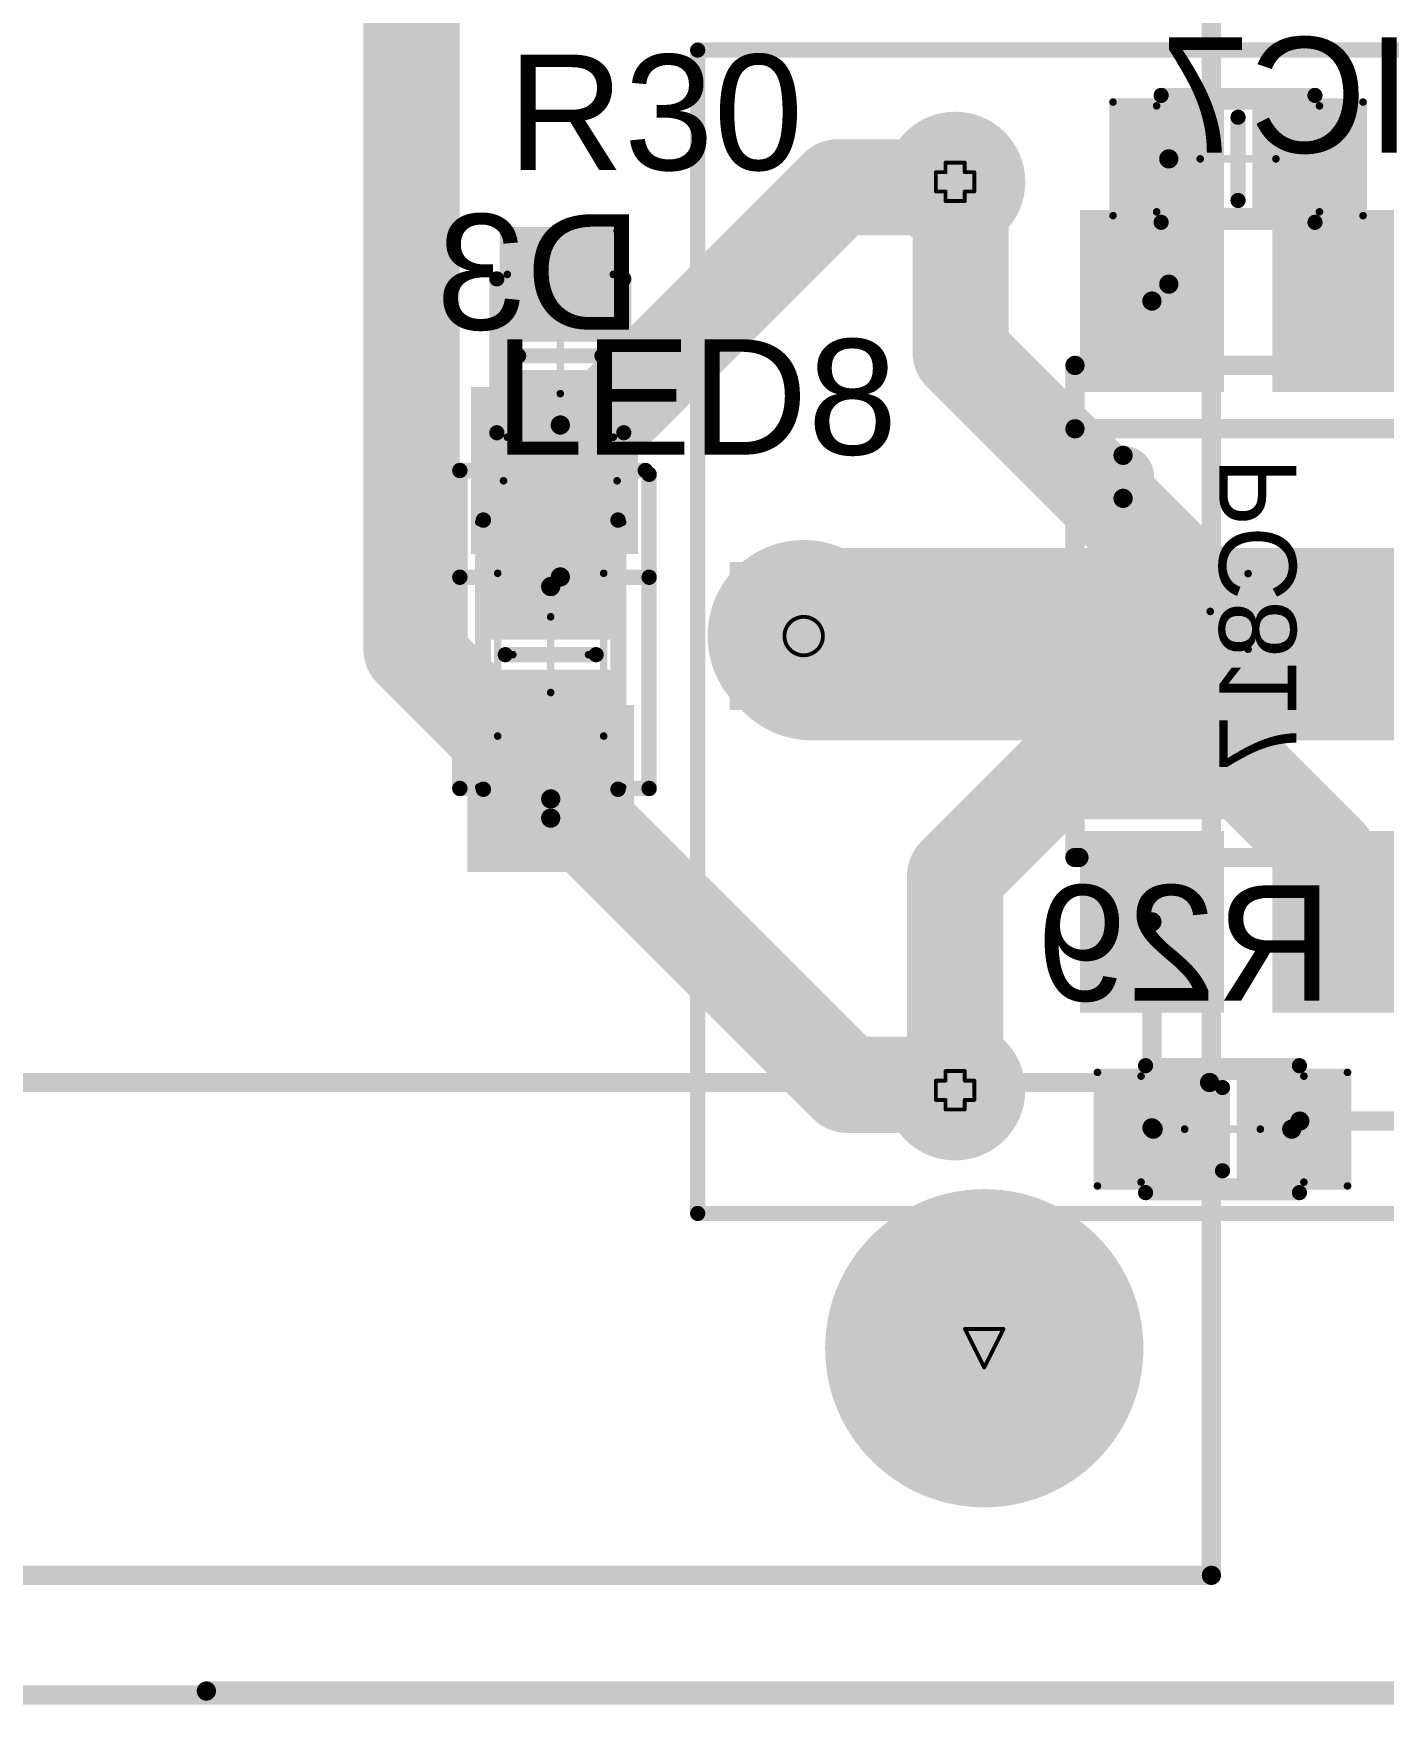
# Model space of a CAD drawing. Header units: millimetres. Extents: x 0.82 to 4.9, y 1.18 to 4.75.
# Drawn here: x 2.983 to 3.685, y 1.373 to 2.242 of the extents above; entities that cross this region are included whole.
import ezdxf

# ---------------------------------------------------------------- set-up
doc = ezdxf.new("R2010")
doc.units = ezdxf.units.MM
doc.header["$MEASUREMENT"] = 0
for name, color, linetype in [('BottomLayer', 5, 'Continuous'), ('BottomOverlay', 54, 'Continuous'), ('BottomPaste', 16, 'Continuous'), ('BottomSolder', 6, 'Continuous'), ('DrillDrawing', 1, 'Continuous'), ('Mechanical1', 6, 'Continuous'), ('Mechanical13', 56, 'Continuous'), ('Mechanical15', 56, 'Continuous'), ('MultiLayer', 9, 'Continuous'), ('PadHoleLayer', 156, 'Continuous'), ('TopLayer', 1, 'Continuous'), ('TopOverlay', 2, 'Continuous'), ('TopPaste', 8, 'Continuous'), ('TopSolder', 216, 'Continuous')]:
    doc.layers.add(name, color=color, linetype=linetype)
doc.styles.add('Arial', font='arial.ttf', dxfattribs={"height": 0.2})

# ---------------------------------------------------------------- blocks, each defined once
blk = doc.blocks.new('LCD_2_4_TFT_SPI_240_320_B_1')
at = {"layer": 'BottomLayer'}
h = blk.add_hatch(color=5, dxfattribs=at)
edge = h.paths.add_edge_path()
edge.add_arc((0.72283, -1.40118), 0.07874, 0, 360)
at = {"layer": 'BottomSolder'}
h = blk.add_hatch(color=6, dxfattribs=at)
edge = h.paths.add_edge_path()
edge.add_arc((0.72283, -1.40118), 0.08274, 0, 360)
at = {"layer": 'MultiLayer'}
h = blk.add_hatch(color=9, dxfattribs=at)
edge = h.paths.add_edge_path()
edge.add_arc((0.72283, -1.40118), 0.07874, 0, 360)
at = {"layer": 'PadHoleLayer'}
h = blk.add_hatch(color=156, dxfattribs=at)
edge = h.paths.add_edge_path()
edge.add_arc((0.72283, -1.40118), 0.07874, 0, 360)
at = {"layer": 'TopLayer'}
h = blk.add_hatch(color=1, dxfattribs=at)
edge = h.paths.add_edge_path()
edge.add_arc((0.72283, -1.40118), 0.07874, 0, 360)
at = {"layer": 'TopSolder'}
h = blk.add_hatch(color=216, dxfattribs=at)
edge = h.paths.add_edge_path()
edge.add_arc((0.72283, -1.40118), 0.08274, 0, 360)
at = {"layer": 'BottomOverlay', "const_width": 0.01}
for points in [[(0.84094, -1.51929), (0.84095, 1.51929)], [(-0.84, -1.26299), (0.84, -1.26299)], [(-0.84095, -1.51929), (0.84094, -1.51929)]]:
    blk.add_lwpolyline(points, dxfattribs=at)
at = {"layer": 'BottomOverlay', "const_width": 0.005}
for points in [[(0.8375, -1.26299, 1), (0.8425, -1.26299, 1)], [(0.83844, -1.51929, 1), (0.84344, -1.51929, 1)], [(0.83844, -1.51929, 1), (0.84344, -1.51929, 1)]]:
    blk.add_lwpolyline(points, format="xyb", close=True, dxfattribs=at)
blk = doc.blocks.new('6_0805_L_9')
at = {"layer": 'TopLayer'}
for points in [[(-0.06061, -0.02559), (-0.06061, 0.02559), (-0.01139, 0.02559), (-0.01139, -0.02559)], [(0.01139, -0.02559), (0.01139, 0.02559), (0.06061, 0.02559), (0.06061, -0.02559)]]:
    blk.add_hatch(color=1, dxfattribs=at).paths.add_polyline_path(points)
at = {"layer": 'TopPaste'}
for points in [[(-0.06061, -0.02559), (-0.06061, 0.02559), (-0.01139, 0.02559), (-0.01139, -0.02559)], [(0.01139, -0.02559), (0.01139, 0.02559), (0.06061, 0.02559), (0.06061, -0.02559)]]:
    blk.add_hatch(color=8, dxfattribs=at).paths.add_polyline_path(points)
at = {"layer": 'TopSolder'}
for points in [[(-0.06461, -0.02959), (-0.06461, 0.02959), (-0.00739, 0.02959), (-0.00739, -0.02959)], [(0.00739, -0.02959), (0.00739, 0.02959), (0.06461, 0.02959), (0.06461, -0.02959)]]:
    blk.add_hatch(color=216, dxfattribs=at).paths.add_polyline_path(points)
at = {"layer": 'Mechanical1', "const_width": 0.00394}
for points in [[(-0.04232, 0.02756), (-0.04232, -0.02756)], [(-0.04232, 0.02756), (0.04232, 0.02756)], [(0.04232, 0.02756), (0.04232, -0.02756)], [(-0.04232, -0.02756), (0.04232, -0.02756)]]:
    blk.add_lwpolyline(points, dxfattribs=at)
at = {"layer": 'Mechanical1', "const_width": 0.00197}
for points in [[(-0.04331, 0.02756, 1), (-0.04134, 0.02756, 1)], [(-0.04331, 0.02756, 1), (-0.04134, 0.02756, 1)], [(0.04134, 0.02756, 1), (0.04331, 0.02756, 1)], [(0.04134, 0.02756, 1), (0.04331, 0.02756, 1)], [(-0.04331, -0.02756, 1), (-0.04134, -0.02756, 1)], [(-0.04331, -0.02756, 1), (-0.04134, -0.02756, 1)], [(0.04134, -0.02756, 1), (0.04331, -0.02756, 1)], [(0.04134, -0.02756, 1), (0.04331, -0.02756, 1)]]:
    blk.add_lwpolyline(points, format="xyb", close=True, dxfattribs=at)
at = {"layer": 'Mechanical15', "const_width": 0.00394}
for points in [[(-0.065, 0.02953), (-0.065, -0.02953)], [(-0.065, 0.02953), (0.065, 0.02953)], [(0.065, 0.02953), (0.065, -0.02953)], [(0, 0.01969), (0, -0.01969)], [(-0.01969, 0), (0.01968, 0)], [(-0.065, -0.02953), (0.065, -0.02953)]]:
    blk.add_lwpolyline(points, dxfattribs=at)
at = {"layer": 'Mechanical15', "const_width": 0.00197}
for points in [[(-0.06598, 0.02953, 1), (-0.06402, 0.02953, 1)], [(-0.06598, 0.02953, 1), (-0.06402, 0.02953, 1)], [(0.06402, 0.02953, 1), (0.06598, 0.02953, 1)], [(0.06402, 0.02953, 1), (0.06598, 0.02953, 1)], [(-0.00098, 0.01969, 1), (0.00098, 0.01969, 1)], [(-0.02067, 0, 1), (-0.0187, 0, 1)], [(0.0187, 0, 1), (0.02067, 0, 1)], [(-0.00098, -0.01969, 1), (0.00098, -0.01969, 1)], [(-0.06598, -0.02953, 1), (-0.06402, -0.02953, 1)], [(-0.06598, -0.02953, 1), (-0.06402, -0.02953, 1)], [(0.06402, -0.02953, 1), (0.06598, -0.02953, 1)], [(0.06402, -0.02953, 1), (0.06598, -0.02953, 1)]]:
    blk.add_lwpolyline(points, format="xyb", close=True, dxfattribs=at)
at = {"layer": 'TopOverlay', "const_width": 0.00787}
for points in [[(-0.04, 0.033), (0.04, 0.033)], [(0, 0.02165), (0, -0.02165)], [(-0.04, -0.033), (0.04, -0.033)]]:
    blk.add_lwpolyline(points, dxfattribs=at)
at = {"layer": 'TopOverlay', "const_width": 0.00394}
for points in [[(-0.04197, 0.033, 1), (-0.03803, 0.033, 1)], [(0.03803, 0.033, 1), (0.04197, 0.033, 1)], [(-0.00197, 0.02165, 1), (0.00197, 0.02165, 1)], [(-0.00197, -0.02165, 1), (0.00197, -0.02165, 1)], [(-0.04197, -0.033, 1), (-0.03803, -0.033, 1)], [(0.03803, -0.033, 1), (0.04197, -0.033, 1)]]:
    blk.add_lwpolyline(points, format="xyb", close=True, dxfattribs=at)
blk = doc.blocks.new('6_0805_L_B_10')
at = {"layer": 'BottomLayer'}
for points in [[(-0.01139, 0.02559), (-0.01139, -0.02559), (-0.06061, -0.02559), (-0.06061, 0.02559)], [(0.06061, 0.02559), (0.06061, -0.02559), (0.01139, -0.02559), (0.01139, 0.02559)]]:
    blk.add_hatch(color=5, dxfattribs=at).paths.add_polyline_path(points)
at = {"layer": 'BottomPaste'}
for points in [[(-0.01139, 0.02559), (-0.01139, -0.02559), (-0.06061, -0.02559), (-0.06061, 0.02559)], [(0.06061, 0.02559), (0.06061, -0.02559), (0.01139, -0.02559), (0.01139, 0.02559)]]:
    blk.add_hatch(color=16, dxfattribs=at).paths.add_polyline_path(points)
at = {"layer": 'BottomSolder'}
for points in [[(-0.00739, 0.02959), (-0.00739, -0.02959), (-0.06461, -0.02959), (-0.06461, 0.02959)], [(0.06461, 0.02959), (0.06461, -0.02959), (0.00739, -0.02959), (0.00739, 0.02959)]]:
    blk.add_hatch(color=6, dxfattribs=at).paths.add_polyline_path(points)
at = {"layer": 'BottomOverlay', "const_width": 0.00787}
for points in [[(-0.04, 0.033), (0.04, 0.033)], [(0, -0.02165), (0, 0.02165)], [(-0.04, -0.033), (0.04, -0.033)]]:
    blk.add_lwpolyline(points, dxfattribs=at)
at = {"layer": 'BottomOverlay', "const_width": 0.00394}
for points in [[(-0.04197, 0.033, 1), (-0.03803, 0.033, 1)], [(0.03803, 0.033, 1), (0.04197, 0.033, 1)], [(-0.00197, 0.02165, 1), (0.00197, 0.02165, 1)], [(-0.00197, -0.02165, 1), (0.00197, -0.02165, 1)], [(-0.04197, -0.033, 1), (-0.03803, -0.033, 1)], [(0.03803, -0.033, 1), (0.04197, -0.033, 1)]]:
    blk.add_lwpolyline(points, format="xyb", close=True, dxfattribs=at)
at = {"layer": 'Mechanical1', "const_width": 0.00394}
for points in [[(-0.04232, 0.02756), (0.04232, 0.02756)], [(-0.04232, -0.02756), (-0.04232, 0.02756)], [(0.04232, -0.02756), (0.04232, 0.02756)], [(-0.04232, -0.02756), (0.04232, -0.02756)]]:
    blk.add_lwpolyline(points, dxfattribs=at)
at = {"layer": 'Mechanical1', "const_width": 0.00197}
for points in [[(-0.04331, 0.02756, 1), (-0.04134, 0.02756, 1)], [(-0.04331, 0.02756, 1), (-0.04134, 0.02756, 1)], [(0.04134, 0.02756, 1), (0.04331, 0.02756, 1)], [(0.04134, 0.02756, 1), (0.04331, 0.02756, 1)], [(-0.04331, -0.02756, 1), (-0.04134, -0.02756, 1)], [(-0.04331, -0.02756, 1), (-0.04134, -0.02756, 1)], [(0.04134, -0.02756, 1), (0.04331, -0.02756, 1)], [(0.04134, -0.02756, 1), (0.04331, -0.02756, 1)]]:
    blk.add_lwpolyline(points, format="xyb", close=True, dxfattribs=at)
at = {"layer": 'Mechanical15', "const_width": 0.00394}
for points in [[(-0.065, -0.02953), (-0.065, 0.02953)], [(-0.065, 0.02953), (0.065, 0.02953)], [(0.065, -0.02953), (0.065, 0.02953)], [(0, -0.01968), (0, 0.01969)], [(-0.01969, 0), (0.01968, 0)], [(-0.065, -0.02953), (0.065, -0.02953)]]:
    blk.add_lwpolyline(points, dxfattribs=at)
at = {"layer": 'Mechanical15', "const_width": 0.00197}
for points in [[(-0.06598, 0.02953, 1), (-0.06402, 0.02953, 1)], [(-0.06598, 0.02953, 1), (-0.06402, 0.02953, 1)], [(0.06402, 0.02953, 1), (0.06598, 0.02953, 1)], [(0.06402, 0.02953, 1), (0.06598, 0.02953, 1)], [(-0.00098, 0.01969, 1), (0.00098, 0.01969, 1)], [(-0.02067, 0, 1), (-0.0187, 0, 1)], [(0.0187, 0, 1), (0.02067, 0, 1)], [(-0.00098, -0.01968, 1), (0.00098, -0.01968, 1)], [(-0.06598, -0.02953, 1), (-0.06402, -0.02953, 1)], [(-0.06598, -0.02953, 1), (-0.06402, -0.02953, 1)], [(0.06402, -0.02953, 1), (0.06598, -0.02953, 1)], [(0.06402, -0.02953, 1), (0.06598, -0.02953, 1)]]:
    blk.add_lwpolyline(points, format="xyb", close=True, dxfattribs=at)
blk = doc.blocks.new('6_0805_L_B_14')
at = {"layer": 'BottomLayer'}
for points in [[(-0.01139, 0.02559), (-0.01139, -0.02559), (-0.06061, -0.02559), (-0.06061, 0.02559)], [(0.06061, 0.02559), (0.06061, -0.02559), (0.01139, -0.02559), (0.01139, 0.02559)]]:
    blk.add_hatch(color=5, dxfattribs=at).paths.add_polyline_path(points)
at = {"layer": 'BottomPaste'}
for points in [[(-0.01139, 0.02559), (-0.01139, -0.02559), (-0.06061, -0.02559), (-0.06061, 0.02559)], [(0.06061, 0.02559), (0.06061, -0.02559), (0.01139, -0.02559), (0.01139, 0.02559)]]:
    blk.add_hatch(color=16, dxfattribs=at).paths.add_polyline_path(points)
at = {"layer": 'BottomSolder'}
for points in [[(-0.00739, 0.02959), (-0.00739, -0.02959), (-0.06461, -0.02959), (-0.06461, 0.02959)], [(0.06461, 0.02959), (0.06461, -0.02959), (0.00739, -0.02959), (0.00739, 0.02959)]]:
    blk.add_hatch(color=6, dxfattribs=at).paths.add_polyline_path(points)
at = {"layer": 'BottomOverlay', "const_width": 0.00787}
for points in [[(0.04, 0.033), (-0.04, 0.033)], [(0, 0.02165), (0, -0.02165)], [(0.04, -0.033), (-0.04, -0.033)]]:
    blk.add_lwpolyline(points, dxfattribs=at)
at = {"layer": 'BottomOverlay', "const_width": 0.00394}
for points in [[(-0.04197, 0.033, 1), (-0.03803, 0.033, 1)], [(0.03803, 0.033, 1), (0.04197, 0.033, 1)], [(-0.00197, 0.02165, 1), (0.00197, 0.02165, 1)], [(-0.00197, -0.02165, 1), (0.00197, -0.02165, 1)], [(-0.04197, -0.033, 1), (-0.03803, -0.033, 1)], [(0.03803, -0.033, 1), (0.04197, -0.033, 1)]]:
    blk.add_lwpolyline(points, format="xyb", close=True, dxfattribs=at)
at = {"layer": 'Mechanical1', "const_width": 0.00394}
for points in [[(0.04232, 0.02756), (-0.04232, 0.02756)], [(-0.04232, 0.02756), (-0.04232, -0.02756)], [(0.04232, 0.02756), (0.04232, -0.02756)], [(0.04232, -0.02756), (-0.04232, -0.02756)]]:
    blk.add_lwpolyline(points, dxfattribs=at)
at = {"layer": 'Mechanical1', "const_width": 0.00197}
for points in [[(-0.04331, 0.02756, 1), (-0.04134, 0.02756, 1)], [(-0.04331, 0.02756, 1), (-0.04134, 0.02756, 1)], [(0.04134, 0.02756, 1), (0.04331, 0.02756, 1)], [(0.04134, 0.02756, 1), (0.04331, 0.02756, 1)], [(-0.04331, -0.02756, 1), (-0.04134, -0.02756, 1)], [(-0.04331, -0.02756, 1), (-0.04134, -0.02756, 1)], [(0.04134, -0.02756, 1), (0.04331, -0.02756, 1)], [(0.04134, -0.02756, 1), (0.04331, -0.02756, 1)]]:
    blk.add_lwpolyline(points, format="xyb", close=True, dxfattribs=at)
at = {"layer": 'Mechanical15', "const_width": 0.00394}
for points in [[(-0.065, 0.02953), (-0.065, -0.02953)], [(0.065, 0.02953), (-0.065, 0.02953)], [(0.065, 0.02953), (0.065, -0.02953)], [(0, 0.01968), (0, -0.01969)], [(0.01968, 0), (-0.01969, 0)], [(0.065, -0.02953), (-0.065, -0.02953)]]:
    blk.add_lwpolyline(points, dxfattribs=at)
at = {"layer": 'Mechanical15', "const_width": 0.00197}
for points in [[(-0.06598, 0.02953, 1), (-0.06402, 0.02953, 1)], [(-0.06598, 0.02953, 1), (-0.06402, 0.02953, 1)], [(0.06402, 0.02953, 1), (0.06598, 0.02953, 1)], [(0.06402, 0.02953, 1), (0.06598, 0.02953, 1)], [(-0.00098, 0.01968, 1), (0.00098, 0.01968, 1)], [(-0.02067, 0, 1), (-0.0187, 0, 1)], [(0.0187, 0, 1), (0.02067, 0, 1)], [(-0.00098, -0.01969, 1), (0.00098, -0.01969, 1)], [(-0.06598, -0.02953, 1), (-0.06402, -0.02953, 1)], [(-0.06598, -0.02953, 1), (-0.06402, -0.02953, 1)], [(0.06402, -0.02953, 1), (0.06598, -0.02953, 1)], [(0.06402, -0.02953, 1), (0.06598, -0.02953, 1)]]:
    blk.add_lwpolyline(points, format="xyb", close=True, dxfattribs=at)
blk = doc.blocks.new('0805_LED___GREEN_54')
at = {"layer": 'TopLayer'}
for points in [[(-0.05906, -0.02756), (-0.05906, 0.02756), (-0.01181, 0.02756), (-0.01181, -0.02756)], [(0.01181, -0.02756), (0.01181, 0.02756), (0.05905, 0.02756), (0.05905, -0.02756)]]:
    blk.add_hatch(color=1, dxfattribs=at).paths.add_polyline_path(points)
at = {"layer": 'TopPaste'}
for points in [[(-0.05906, -0.02756), (-0.05906, 0.02756), (-0.01181, 0.02756), (-0.01181, -0.02756)], [(0.01181, -0.02756), (0.01181, 0.02756), (0.05905, 0.02756), (0.05905, -0.02756)]]:
    blk.add_hatch(color=8, dxfattribs=at).paths.add_polyline_path(points)
at = {"layer": 'TopSolder'}
for points in [[(-0.06306, -0.03156), (-0.06306, 0.03156), (-0.00781, 0.03156), (-0.00781, -0.03156)], [(0.00781, -0.03156), (0.00781, 0.03156), (0.06305, 0.03156), (0.06305, -0.03156)]]:
    blk.add_hatch(color=216, dxfattribs=at).paths.add_polyline_path(points)
at = {"layer": 'Mechanical1', "const_width": 0.00394}
for points in [[(0.04232, 0.02756), (-0.04232, 0.02756)], [(-0.04232, -0.02756), (-0.04232, 0.02756)], [(0.04232, -0.02756), (0.04232, 0.02756)], [(0.04232, -0.02756), (-0.04232, -0.02756)]]:
    blk.add_lwpolyline(points, dxfattribs=at)
at = {"layer": 'Mechanical1', "const_width": 0.00197}
for points in [[(-0.04331, 0.02756, 1), (-0.04134, 0.02756, 1)], [(-0.04331, 0.02756, 1), (-0.04134, 0.02756, 1)], [(0.04134, 0.02756, 1), (0.04331, 0.02756, 1)], [(0.04134, 0.02756, 1), (0.04331, 0.02756, 1)], [(-0.04331, -0.02756, 1), (-0.04134, -0.02756, 1)], [(-0.04331, -0.02756, 1), (-0.04134, -0.02756, 1)], [(0.04134, -0.02756, 1), (0.04331, -0.02756, 1)], [(0.04134, -0.02756, 1), (0.04331, -0.02756, 1)]]:
    blk.add_lwpolyline(points, format="xyb", close=True, dxfattribs=at)
at = {"layer": 'Mechanical15', "const_width": 0.00394}
for points in [[(-0.0689, -0.0374), (-0.0689, 0.0374)], [(0.0689, 0.0374), (-0.0689, 0.0374)], [(0.0689, -0.0374), (0.0689, 0.0374)], [(0, -0.01968), (0, 0.01969)], [(0.01968, 0), (-0.01969, 0)], [(0.0689, -0.0374), (-0.0689, -0.0374)]]:
    blk.add_lwpolyline(points, dxfattribs=at)
at = {"layer": 'Mechanical15', "const_width": 0.00197}
for points in [[(-0.06988, 0.0374, 1), (-0.06791, 0.0374, 1)], [(-0.06988, 0.0374, 1), (-0.06791, 0.0374, 1)], [(0.06791, 0.0374, 1), (0.06988, 0.0374, 1)], [(0.06791, 0.0374, 1), (0.06988, 0.0374, 1)], [(-0.00098, 0.01969, 1), (0.00098, 0.01969, 1)], [(-0.02067, 0, 1), (-0.0187, 0, 1)], [(0.0187, 0, 1), (0.02067, 0, 1)], [(-0.00098, -0.01968, 1), (0.00098, -0.01968, 1)], [(-0.06988, -0.0374, 1), (-0.06791, -0.0374, 1)], [(-0.06988, -0.0374, 1), (-0.06791, -0.0374, 1)], [(0.06791, -0.0374, 1), (0.06988, -0.0374, 1)], [(0.06791, -0.0374, 1), (0.06988, -0.0374, 1)]]:
    blk.add_lwpolyline(points, format="xyb", close=True, dxfattribs=at)
at = {"layer": 'TopOverlay'}
for points, const_width in [([(0.07, 0.035), (-0.07, 0.035)], 0.008), ([(-0.07, -0.035), (-0.07, 0.035)], 0.008), ([(0.07, -0.035), (0.07, 0.035)], 0.008), ([(0, -0.02362), (0, 0.02362)], 0.00787), ([(0.07, -0.035), (-0.07, -0.035)], 0.008)]:
    blk.add_lwpolyline(points, dxfattribs=dict(at, const_width=const_width))
for points, const_width in [([(-0.072, 0.035, 1), (-0.068, 0.035, 1)], 0.004), ([(-0.072, 0.035, 1), (-0.068, 0.035, 1)], 0.004), ([(0.068, 0.035, 1), (0.072, 0.035, 1)], 0.004), ([(0.068, 0.035, 1), (0.072, 0.035, 1)], 0.004), ([(-0.00197, 0.02362, 1), (0.00197, 0.02362, 1)], 0.00394), ([(0.085, 0, 1), (0.075, 0, 1)], 0.01), ([(0.0725, 0, 1), (0.0775, 0, 1)], 0.005), ([(0.0825, 0, 1), (0.0875, 0, 1)], 0.005), ([(-0.00197, -0.02362, 1), (0.00197, -0.02362, 1)], 0.00394), ([(-0.072, -0.035, 1), (-0.068, -0.035, 1)], 0.004), ([(-0.072, -0.035, 1), (-0.068, -0.035, 1)], 0.004), ([(0.068, -0.035, 1), (0.072, -0.035, 1)], 0.004), ([(0.068, -0.035, 1), (0.072, -0.035, 1)], 0.004)]:
    blk.add_lwpolyline(points, format="xyb", close=True, dxfattribs=dict(at, const_width=const_width))
blk = doc.blocks.new('MODUL_HRS4_63')
at = {"layer": 'BottomLayer'}
h = blk.add_hatch(color=5, dxfattribs=at)
edge = h.paths.add_edge_path()
edge.add_arc((-0.20472, 0.22047), 0.03248, 0, 360)
h = blk.add_hatch(color=5, dxfattribs=at)
edge = h.paths.add_edge_path()
edge.add_arc((0.27559, 0.22047), 0.03642, 0, 360)
blk.add_hatch(color=5, dxfattribs=at).paths.add_polyline_path([(-0.31791, -0.0502), (-0.31791, 0.0187), (-0.24902, 0.0187), (-0.24902, -0.0502)])
h = blk.add_hatch(color=5, dxfattribs=at)
edge = h.paths.add_edge_path()
edge.add_arc((0.27559, -0.25197), 0.03642, 0, 360)
h = blk.add_hatch(color=5, dxfattribs=at)
edge = h.paths.add_edge_path()
edge.add_arc((-0.20472, -0.25197), 0.03248, 0, 360)
at = {"layer": 'BottomSolder'}
h = blk.add_hatch(color=6, dxfattribs=at)
edge = h.paths.add_edge_path()
edge.add_arc((0.27559, 0.22047), 0.04042, 0, 360)
h = blk.add_hatch(color=6, dxfattribs=at)
edge = h.paths.add_edge_path()
edge.add_arc((-0.20472, 0.22047), 0.03648, 0, 360)
blk.add_hatch(color=6, dxfattribs=at).paths.add_polyline_path([(-0.32191, -0.0542), (-0.32191, 0.0227), (-0.24502, 0.0227), (-0.24502, -0.0542)])
h = blk.add_hatch(color=6, dxfattribs=at)
edge = h.paths.add_edge_path()
edge.add_arc((-0.20472, -0.25197), 0.03648, 0, 360)
h = blk.add_hatch(color=6, dxfattribs=at)
edge = h.paths.add_edge_path()
edge.add_arc((0.27559, -0.25197), 0.04042, 0, 360)
at = {"layer": 'MultiLayer'}
h = blk.add_hatch(color=9, dxfattribs=at)
edge = h.paths.add_edge_path()
edge.add_arc((-0.20472, 0.22047), 0.03248, 0, 360)
h = blk.add_hatch(color=9, dxfattribs=at)
edge = h.paths.add_edge_path()
edge.add_arc((0.27559, 0.22047), 0.03642, 0, 360)
blk.add_hatch(color=9, dxfattribs=at).paths.add_polyline_path([(-0.31791, -0.0502), (-0.31791, 0.0187), (-0.24902, 0.0187), (-0.24902, -0.0502)])
h = blk.add_hatch(color=9, dxfattribs=at)
edge = h.paths.add_edge_path()
edge.add_arc((0.27559, -0.25197), 0.03642, 0, 360)
h = blk.add_hatch(color=9, dxfattribs=at)
edge = h.paths.add_edge_path()
edge.add_arc((-0.20472, -0.25197), 0.03248, 0, 360)
at = {"layer": 'PadHoleLayer'}
h = blk.add_hatch(color=156, dxfattribs=at)
edge = h.paths.add_edge_path()
edge.add_arc((0.27559, 0.22047), 0.02362, 0, 360)
h = blk.add_hatch(color=156, dxfattribs=at)
edge = h.paths.add_edge_path()
edge.add_arc((-0.20472, 0.22047), 0.01969, 0, 360)
h = blk.add_hatch(color=156, dxfattribs=at)
edge = h.paths.add_edge_path()
edge.add_arc((-0.28347, -0.01575), 0.02362, 0, 360)
h = blk.add_hatch(color=156, dxfattribs=at)
edge = h.paths.add_edge_path()
edge.add_arc((-0.20472, -0.25197), 0.01969, 0, 360)
h = blk.add_hatch(color=156, dxfattribs=at)
edge = h.paths.add_edge_path()
edge.add_arc((0.27559, -0.25197), 0.02362, 0, 360)
at = {"layer": 'TopLayer'}
h = blk.add_hatch(color=1, dxfattribs=at)
edge = h.paths.add_edge_path()
edge.add_arc((-0.20472, 0.22047), 0.03248, 0, 360)
h = blk.add_hatch(color=1, dxfattribs=at)
edge = h.paths.add_edge_path()
edge.add_arc((0.27559, 0.22047), 0.03642, 0, 360)
blk.add_hatch(color=1, dxfattribs=at).paths.add_polyline_path([(-0.31791, -0.0502), (-0.31791, 0.0187), (-0.24902, 0.0187), (-0.24902, -0.0502)])
h = blk.add_hatch(color=1, dxfattribs=at)
edge = h.paths.add_edge_path()
edge.add_arc((0.27559, -0.25197), 0.03642, 0, 360)
h = blk.add_hatch(color=1, dxfattribs=at)
edge = h.paths.add_edge_path()
edge.add_arc((-0.20472, -0.25197), 0.03248, 0, 360)
at = {"layer": 'TopSolder'}
h = blk.add_hatch(color=216, dxfattribs=at)
edge = h.paths.add_edge_path()
edge.add_arc((0.27559, 0.22047), 0.04042, 0, 360)
h = blk.add_hatch(color=216, dxfattribs=at)
edge = h.paths.add_edge_path()
edge.add_arc((-0.20472, 0.22047), 0.03648, 0, 360)
blk.add_hatch(color=216, dxfattribs=at).paths.add_polyline_path([(-0.32191, -0.0542), (-0.32191, 0.0227), (-0.24502, 0.0227), (-0.24502, -0.0542)])
h = blk.add_hatch(color=216, dxfattribs=at)
edge = h.paths.add_edge_path()
edge.add_arc((-0.20472, -0.25197), 0.03648, 0, 360)
h = blk.add_hatch(color=216, dxfattribs=at)
edge = h.paths.add_edge_path()
edge.add_arc((0.27559, -0.25197), 0.04042, 0, 360)
at = {"layer": 'TopOverlay', "const_width": 0.00787}
for points in [[(-0.33858, 0.289), (0.41, 0.289)], [(-0.33858, -0.316), (-0.33858, 0.289)], [(0.41, -0.316), (0.41, 0.289)], [(-0.33858, -0.316), (0.41, -0.316)]]:
    blk.add_lwpolyline(points, dxfattribs=at)
at = {"layer": 'TopOverlay', "const_width": 0.00394}
for points in [[(-0.34055, 0.289, 1), (-0.33661, 0.289, 1)], [(-0.34055, 0.289, 1), (-0.33661, 0.289, 1)], [(0.40803, 0.289, 1), (0.41197, 0.289, 1)], [(0.40803, 0.289, 1), (0.41197, 0.289, 1)], [(-0.34055, -0.316, 1), (-0.33661, -0.316, 1)], [(-0.34055, -0.316, 1), (-0.33661, -0.316, 1)], [(0.40803, -0.316, 1), (0.41197, -0.316, 1)], [(0.40803, -0.316, 1), (0.41197, -0.316, 1)]]:
    blk.add_lwpolyline(points, format="xyb", close=True, dxfattribs=at)
blk = doc.blocks.new('PC817_SMT_B_66')
at = {"layer": 'BottomLayer'}
for points in [[(-0.11811, 0.08346), (-0.11811, 0.01654), (-0.20473, 0.01654), (-0.20473, 0.08346)], [(0.20473, 0.08346), (0.20473, 0.01654), (0.11811, 0.01654), (0.11811, 0.08346)], [(-0.11811, -0.01654), (-0.11811, -0.08346), (-0.20473, -0.08346), (-0.20473, -0.01654)], [(0.20473, -0.01654), (0.20473, -0.08346), (0.11811, -0.08346), (0.11811, -0.01654)]]:
    blk.add_hatch(color=5, dxfattribs=at).paths.add_polyline_path(points)
at = {"layer": 'BottomPaste'}
for points in [[(-0.11811, 0.08346), (-0.11811, 0.01654), (-0.20473, 0.01654), (-0.20473, 0.08346)], [(0.20473, 0.08346), (0.20473, 0.01654), (0.11811, 0.01654), (0.11811, 0.08346)], [(-0.11811, -0.01654), (-0.11811, -0.08346), (-0.20473, -0.08346), (-0.20473, -0.01654)], [(0.20473, -0.01654), (0.20473, -0.08346), (0.11811, -0.08346), (0.11811, -0.01654)]]:
    blk.add_hatch(color=16, dxfattribs=at).paths.add_polyline_path(points)
at = {"layer": 'BottomSolder'}
for points in [[(-0.11411, 0.08746), (-0.11411, 0.01254), (-0.20873, 0.01254), (-0.20873, 0.08746)], [(0.20873, 0.08746), (0.20873, 0.01254), (0.11411, 0.01254), (0.11411, 0.08746)], [(-0.11411, -0.01254), (-0.11411, -0.08746), (-0.20873, -0.08746), (-0.20873, -0.01254)], [(0.20873, -0.01254), (0.20873, -0.08746), (0.11411, -0.08746), (0.11411, -0.01254)]]:
    blk.add_hatch(color=6, dxfattribs=at).paths.add_polyline_path(points)
at = {"layer": 'BottomOverlay', "const_width": 0.01}
for points in [[(0.12795, 0.09016), (-0.12795, 0.09016)], [(-0.12795, -0.09), (-0.12795, 0.09)], [(-0.095, -0.09), (-0.095, 0.09016)], [(0.12795, -0.08795), (0.12795, 0.09)], [(0.12795, -0.09), (-0.12795, -0.09)]]:
    blk.add_lwpolyline(points, dxfattribs=at)
at = {"layer": 'BottomOverlay'}
for points, const_width in [([(-0.13045, 0.09016, 1), (-0.12545, 0.09016, 1)], 0.005), ([(-0.13045, 0.09, 1), (-0.12545, 0.09, 1)], 0.005), ([(-0.0975, 0.09016, 1), (-0.0925, 0.09016, 1)], 0.005), ([(0.12545, 0.09016, 1), (0.13045, 0.09016, 1)], 0.005), ([(0.12545, 0.09, 1), (0.13045, 0.09, 1)], 0.005), ([(-0.05882, -0.065, 1), (-0.08118, -0.065, 1)], 0.01), ([(-0.08368, -0.065, 1), (-0.07868, -0.065, 1)], 0.005), ([(-0.06132, -0.065, 1), (-0.05632, -0.065, 1)], 0.005), ([(-0.13045, -0.09, 1), (-0.12545, -0.09, 1)], 0.005), ([(-0.13045, -0.09, 1), (-0.12545, -0.09, 1)], 0.005), ([(-0.0975, -0.09, 1), (-0.0925, -0.09, 1)], 0.005), ([(0.12545, -0.08795, 1), (0.13045, -0.08795, 1)], 0.005), ([(0.12545, -0.09, 1), (0.13045, -0.09, 1)], 0.005)]:
    blk.add_lwpolyline(points, format="xyb", close=True, dxfattribs=dict(at, const_width=const_width))
at = {"layer": 'Mechanical15', "const_width": 0.00394}
for points in [[(0, -0.01969), (0, 0.01969)], [(0.01969, 0), (-0.01969, 0)]]:
    blk.add_lwpolyline(points, dxfattribs=at)
at = {"layer": 'Mechanical15', "const_width": 0.00197}
for points in [[(-0.00098, 0.01969, 1), (0.00098, 0.01969, 1)], [(-0.02067, 0, 1), (-0.0187, 0, 1)], [(0.0187, 0, 1), (0.02067, 0, 1)], [(-0.00098, -0.01969, 1), (0.00098, -0.01969, 1)]]:
    blk.add_lwpolyline(points, format="xyb", close=True, dxfattribs=at)
at = {"layer": 'BottomOverlay', "text_generation_flag": 2}
blk.add_text('PC817', height=0.04, rotation=-180, dxfattribs=at).set_placement((-0.08, 0.025))
blk = doc.blocks.new('DO_214AC_B_73')
at = {"layer": 'BottomLayer'}
for points in [[(-0.03937, 0.03937), (0.03937, 0.03937), (0.03937, -0.03937), (-0.03937, -0.03937)], [(0.12598, 0.0374), (0.20472, 0.0374), (0.20472, -0.04134), (0.12598, -0.04134)]]:
    blk.add_hatch(color=5, dxfattribs=at).paths.add_polyline_path(points)
at = {"layer": 'BottomPaste'}
for points in [[(-0.03937, 0.03937), (0.03937, 0.03937), (0.03937, -0.03937), (-0.03937, -0.03937)], [(0.12598, 0.0374), (0.20472, 0.0374), (0.20472, -0.04134), (0.12598, -0.04134)]]:
    blk.add_hatch(color=16, dxfattribs=at).paths.add_polyline_path(points)
at = {"layer": 'BottomSolder'}
for points in [[(-0.04337, 0.04337), (0.04337, 0.04337), (0.04337, -0.04337), (-0.04337, -0.04337)], [(0.12198, 0.0414), (0.20872, 0.0414), (0.20872, -0.04534), (0.12198, -0.04534)]]:
    blk.add_hatch(color=6, dxfattribs=at).paths.add_polyline_path(points)
at = {"layer": 'BottomOverlay', "const_width": 0.008}
for points in [[(0.16535, 0.04921), (0.00197, 0.04921)], [(0.05551, -0.04921), (0.05551, 0.04921)], [(0.16535, -0.04921), (0.16535, 0.04921)], [(0, -0.04921), (0, 0.04724)], [(0.16535, -0.04921), (0, -0.04921)]]:
    blk.add_lwpolyline(points, dxfattribs=at)
at = {"layer": 'BottomOverlay', "const_width": 0.004}
for points in [[(-0.00003, 0.04921, 1), (0.00397, 0.04921, 1)], [(0.05351, 0.04921, 1), (0.05751, 0.04921, 1)], [(0.16335, 0.04921, 1), (0.16735, 0.04921, 1)], [(0.16335, 0.04921, 1), (0.16735, 0.04921, 1)], [(-0.002, 0.04724, 1), (0.002, 0.04724, 1)], [(-0.002, -0.04921, 1), (0.002, -0.04921, 1)], [(-0.002, -0.04921, 1), (0.002, -0.04921, 1)], [(0.05351, -0.04921, 1), (0.05751, -0.04921, 1)], [(0.16335, -0.04921, 1), (0.16735, -0.04921, 1)], [(0.16335, -0.04921, 1), (0.16735, -0.04921, 1)]]:
    blk.add_lwpolyline(points, format="xyb", close=True, dxfattribs=at)

msp = doc.modelspace()

# ---------------------------------------------------------------- linework, layer by layer
at = {"layer": 'BottomLayer'}
for points, const_width in [([(3.18002, 1.92177), (3.18002, 2.40697)], 0.05), ([(3.25439, 2.01472), (3.40164, 2.16198)], 0.05), ([(3.40164, 2.16198), (3.45983, 2.16198)], 0.05), ([(3.45983, 2.16198), (3.46269, 2.16484)], 0.05), ([(3.46269, 2.16484), (3.46556, 2.16198)], 0.05), ([(3.46556, 2.07601), (3.46556, 2.16198)], 0.05), ([(3.57378, 2.11162), (3.57378, 2.17679)], 0.01), ([(3.565, 2.10284), (3.57378, 2.11162)], 0.01), ([(3.46556, 2.07601), (3.62416, 1.9174)], 0.05), ([(3.18002, 1.92177), (3.25242, 1.84937)], 0.05), ([(3.62416, 1.9174), (3.74248, 1.9174)], 0.05), ([(3.46269, 1.80396), (3.51704, 1.85831)], 0.05), ([(3.51704, 1.85831), (3.61296, 1.85831)], 0.05), ([(3.61296, 1.85831), (3.65654, 1.81473)], 0.05), ([(3.25242, 1.84937), (3.40653, 1.69526)], 0.05), ([(3.65654, 1.78846), (3.65654, 1.81473)], 0.05), ([(3.46269, 1.6924), (3.46269, 1.80396)], 0.05), ([(3.65654, 1.78846), (3.665, 1.78)], 0.05), ([(3.565, 1.67288), (3.565, 1.78)], 0.01), ([(3.40653, 1.69526), (3.45983, 1.69526)], 0.05), ([(3.45983, 1.69526), (3.46269, 1.6924)], 0.05), ([(3.565, 1.67288), (3.56569, 1.67219)], 0.01), ([(3.63769, 1.67219), (3.64188, 1.67638)], 0.01), ([(3.64188, 1.67638), (3.72138, 1.67638)], 0.01)]:
    msp.add_lwpolyline(points, dxfattribs=dict(at, const_width=const_width))
for points, const_width in [([(3.38914, 2.16198, 1), (3.41414, 2.16198, 1)], 0.025), ([(3.38914, 2.16198, 1), (3.41414, 2.16198, 1)], 0.025), ([(3.44733, 2.16198, 1), (3.47233, 2.16198, 1)], 0.025), ([(3.44733, 2.16198, 1), (3.47233, 2.16198, 1)], 0.025), ([(3.45019, 2.16484, 1), (3.47519, 2.16484, 1)], 0.025), ([(3.45019, 2.16484, 1), (3.47519, 2.16484, 1)], 0.025), ([(3.45306, 2.16198, 1), (3.47806, 2.16198, 1)], 0.025), ([(3.45306, 2.16198, 1), (3.47806, 2.16198, 1)], 0.025), ([(3.57128, 2.17679, 1), (3.57628, 2.17679, 1)], 0.005), ([(3.57128, 2.11162, 1), (3.57628, 2.11162, 1)], 0.005), ([(3.57128, 2.11162, 1), (3.57628, 2.11162, 1)], 0.005), ([(3.5625, 2.10284, 1), (3.5675, 2.10284, 1)], 0.005), ([(3.45306, 2.07601, 1), (3.47806, 2.07601, 1)], 0.025), ([(3.45306, 2.07601, 1), (3.47806, 2.07601, 1)], 0.025), ([(3.24189, 2.01472, 1), (3.26689, 2.01472, 1)], 0.025), ([(3.16752, 1.92177, 1), (3.19252, 1.92177, 1)], 0.025), ([(3.16752, 1.92177, 1), (3.19252, 1.92177, 1)], 0.025), ([(3.61166, 1.9174, 1), (3.63666, 1.9174, 1)], 0.025), ([(3.61166, 1.9174, 1), (3.63666, 1.9174, 1)], 0.025), ([(3.50454, 1.85831, 1), (3.52954, 1.85831, 1)], 0.025), ([(3.50454, 1.85831, 1), (3.52954, 1.85831, 1)], 0.025), ([(3.60046, 1.85831, 1), (3.62546, 1.85831, 1)], 0.025), ([(3.60046, 1.85831, 1), (3.62546, 1.85831, 1)], 0.025), ([(3.23992, 1.84937, 1), (3.26492, 1.84937, 1)], 0.025), ([(3.23992, 1.84937, 1), (3.26492, 1.84937, 1)], 0.025), ([(3.64404, 1.81473, 1), (3.66904, 1.81473, 1)], 0.025), ([(3.64404, 1.81473, 1), (3.66904, 1.81473, 1)], 0.025), ([(3.45019, 1.80396, 1), (3.47519, 1.80396, 1)], 0.025), ([(3.45019, 1.80396, 1), (3.47519, 1.80396, 1)], 0.025), ([(3.64404, 1.78846, 1), (3.66904, 1.78846, 1)], 0.025), ([(3.64404, 1.78846, 1), (3.66904, 1.78846, 1)], 0.025), ([(3.6525, 1.78, 1), (3.6775, 1.78, 1)], 0.025), ([(3.5625, 1.78, 1), (3.5675, 1.78, 1)], 0.005), ([(3.39403, 1.69526, 1), (3.41903, 1.69526, 1)], 0.025), ([(3.39403, 1.69526, 1), (3.41903, 1.69526, 1)], 0.025), ([(3.44733, 1.69526, 1), (3.47233, 1.69526, 1)], 0.025), ([(3.44733, 1.69526, 1), (3.47233, 1.69526, 1)], 0.025), ([(3.45019, 1.6924, 1), (3.47519, 1.6924, 1)], 0.025), ([(3.45019, 1.6924, 1), (3.47519, 1.6924, 1)], 0.025), ([(3.5625, 1.67288, 1), (3.5675, 1.67288, 1)], 0.005), ([(3.5625, 1.67288, 1), (3.5675, 1.67288, 1)], 0.005), ([(3.63938, 1.67638, 1), (3.64438, 1.67638, 1)], 0.005), ([(3.63938, 1.67638, 1), (3.64438, 1.67638, 1)], 0.005), ([(3.56319, 1.67219, 1), (3.56819, 1.67219, 1)], 0.005), ([(3.63519, 1.67219, 1), (3.64019, 1.67219, 1)], 0.005)]:
    msp.add_lwpolyline(points, format="xyb", close=True, dxfattribs=dict(at, const_width=const_width))
at = {"layer": 'DrillDrawing', "const_width": 0.002}
for points in [[(3.45769, 2.16984), (3.45769, 2.17484)], [(3.45769, 2.17484), (3.46769, 2.17484)], [(3.46769, 2.16984), (3.46769, 2.17484)], [(3.45269, 2.15984), (3.45269, 2.16984)], [(3.45269, 2.16984), (3.45769, 2.16984)], [(3.46769, 2.16984), (3.47269, 2.16984)], [(3.47269, 2.15984), (3.47269, 2.16984)], [(3.45269, 2.15984), (3.45769, 2.15984)], [(3.45769, 2.15484), (3.45769, 2.15984)], [(3.45769, 2.15484), (3.46769, 2.15484)], [(3.46769, 2.15984), (3.47269, 2.15984)], [(3.46769, 2.15484), (3.46769, 2.15984)], [(3.45769, 1.6974), (3.45769, 1.7024)], [(3.45769, 1.7024), (3.46769, 1.7024)], [(3.46769, 1.6974), (3.46769, 1.7024)], [(3.45269, 1.6874), (3.45269, 1.6974)], [(3.45269, 1.6974), (3.45769, 1.6974)], [(3.46769, 1.6974), (3.47269, 1.6974)], [(3.47269, 1.6874), (3.47269, 1.6974)], [(3.45269, 1.6874), (3.45769, 1.6874)], [(3.45769, 1.6824), (3.45769, 1.6874)], [(3.46769, 1.6874), (3.47269, 1.6874)], [(3.46769, 1.6824), (3.46769, 1.6874)], [(3.45769, 1.6824), (3.46769, 1.6824)], [(3.46783, 1.56827), (3.48783, 1.56827)], [(3.46783, 1.56827), (3.47783, 1.54827)], [(3.47783, 1.54827), (3.48783, 1.56827)]]:
    msp.add_lwpolyline(points, dxfattribs=at)
at = {"layer": 'DrillDrawing'}
for points, const_width in [([(3.45719, 2.17484, 1), (3.45819, 2.17484, 1)], 0.001), ([(3.45719, 2.17484, 1), (3.45819, 2.17484, 1)], 0.001), ([(3.46719, 2.17484, 1), (3.46819, 2.17484, 1)], 0.001), ([(3.46719, 2.17484, 1), (3.46819, 2.17484, 1)], 0.001), ([(3.45219, 2.16984, 1), (3.45319, 2.16984, 1)], 0.001), ([(3.45219, 2.16984, 1), (3.45319, 2.16984, 1)], 0.001), ([(3.45719, 2.16984, 1), (3.45819, 2.16984, 1)], 0.001), ([(3.45719, 2.16984, 1), (3.45819, 2.16984, 1)], 0.001), ([(3.46719, 2.16984, 1), (3.46819, 2.16984, 1)], 0.001), ([(3.46719, 2.16984, 1), (3.46819, 2.16984, 1)], 0.001), ([(3.47219, 2.16984, 1), (3.47319, 2.16984, 1)], 0.001), ([(3.47219, 2.16984, 1), (3.47319, 2.16984, 1)], 0.001), ([(3.45219, 2.15984, 1), (3.45319, 2.15984, 1)], 0.001), ([(3.45219, 2.15984, 1), (3.45319, 2.15984, 1)], 0.001), ([(3.45719, 2.15984, 1), (3.45819, 2.15984, 1)], 0.001), ([(3.45719, 2.15984, 1), (3.45819, 2.15984, 1)], 0.001), ([(3.45719, 2.15484, 1), (3.45819, 2.15484, 1)], 0.001), ([(3.45719, 2.15484, 1), (3.45819, 2.15484, 1)], 0.001), ([(3.46719, 2.15984, 1), (3.46819, 2.15984, 1)], 0.001), ([(3.46719, 2.15984, 1), (3.46819, 2.15984, 1)], 0.001), ([(3.46719, 2.15484, 1), (3.46819, 2.15484, 1)], 0.001), ([(3.46719, 2.15484, 1), (3.46819, 2.15484, 1)], 0.001), ([(3.47219, 2.15984, 1), (3.47319, 2.15984, 1)], 0.001), ([(3.47219, 2.15984, 1), (3.47319, 2.15984, 1)], 0.001), ([(3.39395, 1.92862, 1), (3.37395, 1.92862, 1)], 0.002), ([(3.37345, 1.92862, 1), (3.37445, 1.92862, 1)], 0.001), ([(3.39345, 1.92862, 1), (3.39445, 1.92862, 1)], 0.001), ([(3.45719, 1.7024, 1), (3.45819, 1.7024, 1)], 0.001), ([(3.45719, 1.7024, 1), (3.45819, 1.7024, 1)], 0.001), ([(3.46719, 1.7024, 1), (3.46819, 1.7024, 1)], 0.001), ([(3.46719, 1.7024, 1), (3.46819, 1.7024, 1)], 0.001), ([(3.45219, 1.6974, 1), (3.45319, 1.6974, 1)], 0.001), ([(3.45219, 1.6974, 1), (3.45319, 1.6974, 1)], 0.001), ([(3.45719, 1.6974, 1), (3.45819, 1.6974, 1)], 0.001), ([(3.45719, 1.6974, 1), (3.45819, 1.6974, 1)], 0.001), ([(3.46719, 1.6974, 1), (3.46819, 1.6974, 1)], 0.001), ([(3.46719, 1.6974, 1), (3.46819, 1.6974, 1)], 0.001), ([(3.47219, 1.6974, 1), (3.47319, 1.6974, 1)], 0.001), ([(3.47219, 1.6974, 1), (3.47319, 1.6974, 1)], 0.001), ([(3.45219, 1.6874, 1), (3.45319, 1.6874, 1)], 0.001), ([(3.45219, 1.6874, 1), (3.45319, 1.6874, 1)], 0.001), ([(3.45719, 1.6874, 1), (3.45819, 1.6874, 1)], 0.001), ([(3.45719, 1.6874, 1), (3.45819, 1.6874, 1)], 0.001), ([(3.46719, 1.6874, 1), (3.46819, 1.6874, 1)], 0.001), ([(3.46719, 1.6874, 1), (3.46819, 1.6874, 1)], 0.001), ([(3.47219, 1.6874, 1), (3.47319, 1.6874, 1)], 0.001), ([(3.47219, 1.6874, 1), (3.47319, 1.6874, 1)], 0.001), ([(3.45719, 1.6824, 1), (3.45819, 1.6824, 1)], 0.001), ([(3.45719, 1.6824, 1), (3.45819, 1.6824, 1)], 0.001), ([(3.46719, 1.6824, 1), (3.46819, 1.6824, 1)], 0.001), ([(3.46719, 1.6824, 1), (3.46819, 1.6824, 1)], 0.001), ([(3.46733, 1.56827, 1), (3.46833, 1.56827, 1)], 0.001), ([(3.46733, 1.56827, 1), (3.46833, 1.56827, 1)], 0.001), ([(3.48733, 1.56827, 1), (3.48833, 1.56827, 1)], 0.001), ([(3.48733, 1.56827, 1), (3.48833, 1.56827, 1)], 0.001), ([(3.47733, 1.54827, 1), (3.47833, 1.54827, 1)], 0.001), ([(3.47733, 1.54827, 1), (3.47833, 1.54827, 1)], 0.001)]:
    msp.add_lwpolyline(points, format="xyb", close=True, dxfattribs=dict(at, const_width=const_width))
at = {"layer": 'Mechanical13', "const_width": 0.01}
msp.add_lwpolyline([(0.98425, 1.37795), (4.52756, 1.37795)], dxfattribs=at)
at = {"layer": 'TopLayer'}
for points, const_width in [([(3.25742, 1.95937), (3.25742, 2.03837)], 0.01), ([(3.38395, 1.92862), (3.38821, 1.92437)], 0.1), ([(3.38821, 1.92437), (4.29242, 1.92437)], 0.1), ([(3.25242, 1.95437), (3.25742, 1.95937)], 0.01), ([(3.0734, 1.38), (4.53, 1.38)], 0.01)]:
    msp.add_lwpolyline(points, dxfattribs=dict(at, const_width=const_width))
for points, const_width in [([(3.25492, 2.03837, 1), (3.25992, 2.03837, 1)], 0.005), ([(3.35895, 1.92862, 1), (3.40895, 1.92862, 1)], 0.05), ([(3.36321, 1.92437, 1), (3.41321, 1.92437, 1)], 0.05), ([(3.36321, 1.92437, 1), (3.41321, 1.92437, 1)], 0.05), ([(3.25492, 1.95937, 1), (3.25992, 1.95937, 1)], 0.005), ([(3.25492, 1.95937, 1), (3.25992, 1.95937, 1)], 0.005), ([(3.24992, 1.95437, 1), (3.25492, 1.95437, 1)], 0.005), ([(3.0709, 1.38, 1), (3.0759, 1.38, 1)], 0.005)]:
    msp.add_lwpolyline(points, format="xyb", close=True, dxfattribs=dict(at, const_width=const_width))

# ---------------------------------------------------------------- block references
for name, p in [('LCD_2_4_TFT_SPI_240_320_B_1', (2.755, 2.95945)), ('MODUL_HRS4_63', (3.66742, 1.94437)), ('6_0805_L_B_10', (3.60169, 1.67219))]:
    msp.add_blockref(name, p)
for name, p, rotation in [('6_0805_L_B_14', (3.60978, 2.17679), 180), ('PC817_SMT_B_66', (3.615, 1.94142), 270), ('6_0805_L_9', (3.25742, 2.07437), 90), ('DO_214AC_B_73', (3.25439, 2.01472), 270), ('0805_LED___GREEN_54', (3.25242, 1.91894), 270)]:
    msp.add_blockref(name, p, dxfattribs=dict(rotation=rotation))

# ---------------------------------------------------------------- texts
at = {"layer": 'BottomOverlay', "style": 'Arial', "text_generation_flag": 2}
for s, p in [('IC7', (3.7, 2.18)), ('D3', (3.3, 2.088)), ('R29', (3.659, 1.739))]:
    msp.add_text(s, height=0.06, dxfattribs=at).set_placement(p)
at = {"layer": 'TopOverlay', "style": 'Arial'}
for s, p in [('R30', (3.23, 2.171)), ('LED8', (3.223, 2.023))]:
    msp.add_text(s, height=0.06, dxfattribs=at).set_placement(p)

doc.saveas('drawing.dxf')
